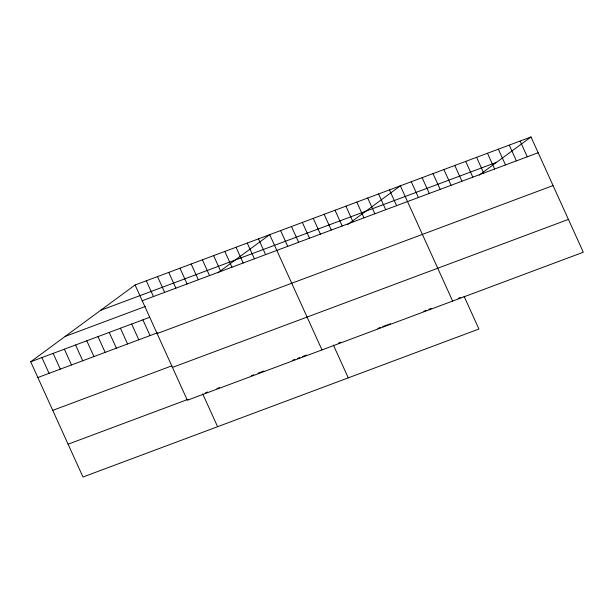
<?xml version="1.0" encoding="UTF-8"?>
<svg xmlns="http://www.w3.org/2000/svg" width="614" height="614" viewBox="0 0 614 614"><rect width="100%" height="100%" fill="white"/><g stroke="black" fill="none" stroke-linecap="round" stroke-linejoin="round"><path stroke-width="0.92" d="M464.031 296.186L478.92 329.02L82.982 477.024L30.7 361.769L135.08 284.98L531.018 136.976L583.3 252.231L187.354 400.236L135.08 284.98M217.87 272.793L269.699 234.663L321.982 349.911M347.808 224.478L400.359 185.819L452.641 301.067M479.196 175.105L531.018 136.976M100.635 310.323L496.572 162.319M142.225 300.737L538.171 152.732M65.145 336.434L145.403 306.432M30.7 361.769L149.785 317.254M37.845 377.526L157.798 332.688M157.123 333.571L553.06 185.566M52.743 410.359L171.828 365.844M172.465 367.402L568.403 219.398M68.085 444.191L188.037 399.353M205.222 392.929L207.732 391.985M216.942 388.547L219.459 387.603M251.287 375.707L253.797 374.77M257.987 373.205L263.851 371.009M292.325 360.364L294.835 359.428M297.353 358.492L299.862 357.548M302.38 356.611L306.563 355.046M338.391 343.149L340.908 342.205M377.756 328.429L380.273 327.492M382.783 326.556L386.973 324.99M387.81 324.676L390.32 323.739M423.821 311.214L426.339 310.27M428.848 309.333L431.366 308.397M458.167 298.373L460.677 297.437M520.135 141.051L527.28 156.808M509.244 145.119L516.389 160.876M498.353 149.187L505.499 164.943M487.47 153.262L494.615 169.011M476.579 157.33L483.725 173.087M465.688 161.398L472.834 177.154M454.805 165.473L461.951 181.222M443.914 169.541L451.06 185.298M433.024 173.608L440.169 189.365M422.14 177.684L429.286 193.433M411.25 181.752L418.395 197.508M389.468 189.887L396.621 205.644M378.585 193.963L385.73 209.719M367.694 198.03L374.839 213.787M356.803 202.098L363.956 217.855M345.92 206.174L353.065 221.923M335.029 210.241L342.175 225.998M324.138 214.309L331.291 230.066M313.255 218.384L320.401 234.134M302.364 222.452L309.51 238.209M291.473 226.52L298.619 242.277M333.364 345.022L348.261 377.856M280.59 230.588L287.736 246.344M258.479 238.854L265.624 254.61M247.265 243.052L254.411 258.801M236.045 247.242L243.19 262.999M224.824 251.433L231.969 267.19M213.611 255.631L220.756 271.38M202.39 259.822L209.535 275.579M191.169 264.012L198.314 279.769M179.956 268.211L187.101 283.967M168.735 272.401L175.88 288.158M157.514 276.599L164.659 292.348M202.704 393.866L217.602 426.699M146.293 280.79L153.446 296.547M142.885 319.84L150.031 335.589M131.665 324.031L138.81 339.788M120.444 328.221L127.597 343.978M109.231 332.42L116.376 348.169M98.01 336.61L105.155 352.367M86.789 340.801L93.942 356.557M75.576 344.999L82.721 360.756M64.355 349.189L71.5 364.946M53.134 353.388L60.287 369.137M41.921 357.578L49.066 373.335"/></g></svg>
